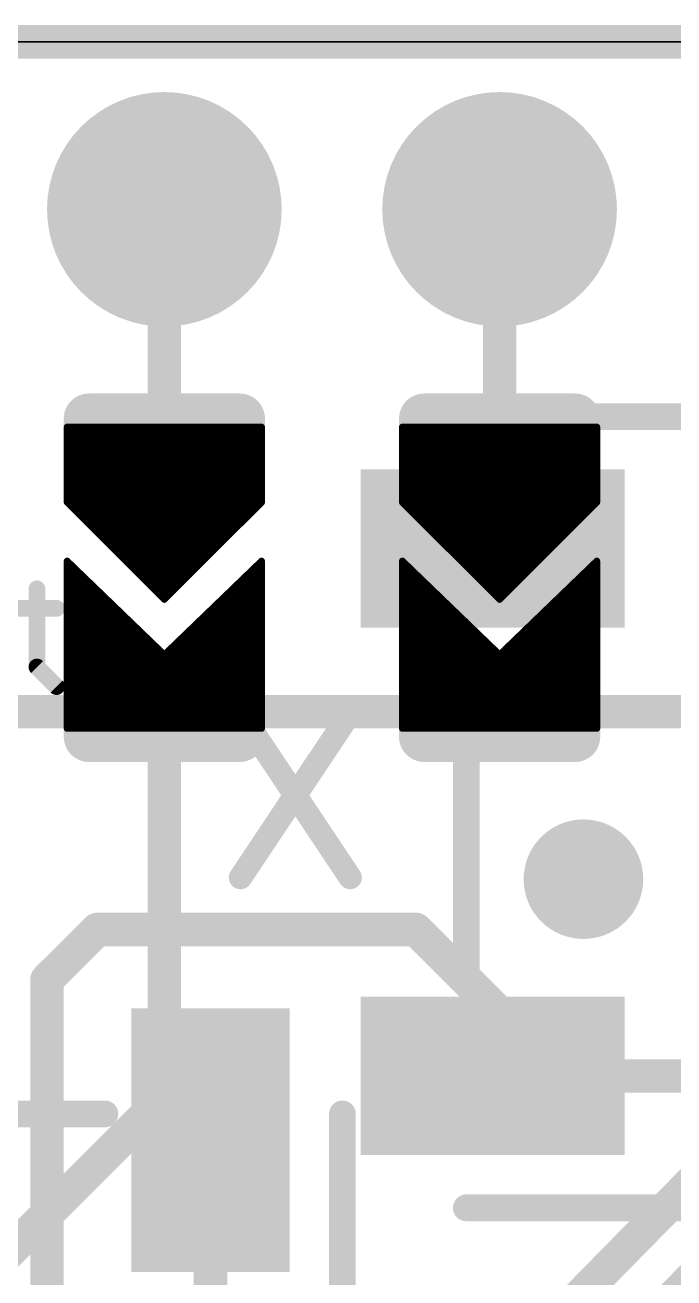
# Model space of a CAD drawing. Extents: x -7.9 to 55.5, y -9.8 to 31.
# Drawn here: x 33.23 to 38.15, y 13.49 to 22.99 of the extents above; entities that cross this region are included whole.
import ezdxf

# ---------------------------------------------------------------- set-up
doc = ezdxf.new("R2010")
doc.units = 0
for name, color, linetype in [('1', 12, 'CONTINUOUS'), ('16', 132, 'CONTINUOUS'), ('17', 110, 'CONTINUOUS'), ('18', 110, 'CONTINUOUS'), ('20', 53, 'CONTINUOUS'), ('21', 40, 'CONTINUOUS')]:
    doc.layers.add(name, color=color, linetype=linetype)

# ---------------------------------------------------------------- blocks, each defined once
blk = doc.blocks.new('RECT')
blk.add_solid([(-0.5, -0.5), (0.5, -0.5), (-0.5, 0.5), (0.5, 0.5)])
blk = doc.blocks.new('ROUNDP')
at = {"const_width": 0.5}
blk.add_lwpolyline([(0, -0.25, 1), (0, 0.25, 1), (0, -0.25)], format="xyb", dxfattribs=at)
blk = doc.blocks.new('RECT121920X243840R50')
at = {"const_width": 0.1905}
blk.add_lwpolyline([(0.2858, -0.5715), (0.2858, 0.5715, 0.4142), (0.1905, 0.6668), (-0.1905, 0.6668, 0.4142), (-0.2858, 0.5715), (-0.2858, -0.5715, 0.4142), (-0.1905, -0.6668), (0.1905, -0.6668, 0.4142)], format="xyb", close=True, dxfattribs=at)
blk.add_solid([(-0.2159, -0.5969), (0.2159, -0.5969), (-0.2159, 0.5969), (0.2159, 0.5969)])
blk = doc.blocks.new('ROUNDV')
at = {"const_width": 0.5}
blk.add_lwpolyline([(0, -0.25, 1), (0, 0.25, 1), (0, -0.25)], format="xyb", dxfattribs=at)

msp = doc.modelspace()

# ---------------------------------------------------------------- linework, layer by layer
at = {"layer": '1', "const_width": 0.254}
for points in [[(33.401, 15.748), (33.782, 16.129)], [(33.782, 16.129), (36.195, 16.129)], [(36.195, 16.129), (36.778, 15.546)], [(33.401, 8.128), (33.401, 15.748)], [(36.778, 15.546), (36.778, 15.018)], [(36.778, 15.018), (42.978, 15.018)], [(34.639, 8.33), (34.639, 14.53)]]:
    msp.add_lwpolyline(points, dxfattribs=at)
at = {"layer": '1', "const_width": 0.127}
for points in [[(33.782, 16.1925, 1), (33.782, 16.0655)], [(33.8269, 16.0841, 1), (33.7371, 16.1739)], [(36.2399, 16.1739, 1), (36.1501, 16.0841)], [(36.195, 16.0655, 1), (36.195, 16.1925)], [(33.4645, 15.748, 1), (33.3375, 15.748)], [(33.3561, 15.7929, 1), (33.4459, 15.7031)], [(36.8415, 15.546, 1), (36.7145, 15.546)], [(36.7331, 15.5011, 1), (36.8229, 15.5909)], [(36.778, 15.0815, 1), (36.778, 14.9545)], [(36.7145, 15.018, 1), (36.8415, 15.018)], [(34.7025, 14.53, 1), (34.5755, 14.53)]]:
    msp.add_lwpolyline(points, format="xyb", dxfattribs=at)
at = {"layer": '16'}
for points, const_width in [([(50.8, 22.86), (0, 22.86)], 0.254), ([(34.29, 19.812), (34.29, 21.59)], 0.254), ([(36.83, 19.812), (36.83, 21.59)], 0.254), ([(33.5534, 19.939), (33.5534, 19.3675)], 0.0508), ([(35.0266, 19.939), (33.5534, 19.939)], 0.0508), ([(35.0266, 19.3675), (35.0266, 19.939)], 0.0508), ([(36.0934, 19.939), (36.0934, 19.3675)], 0.0508), ([(37.5666, 19.939), (36.0934, 19.939)], 0.0508), ([(37.5666, 19.3675), (37.5666, 19.939)], 0.0508), ([(33.5534, 19.9136), (35.0266, 19.9136)], 0.0508), ([(33.5534, 19.8628), (35.0266, 19.8628)], 0.0508), ([(34.671, 9.779), (44.45, 19.812)], 0.254), ([(36.0934, 19.9136), (37.5666, 19.9136)], 0.0508), ([(36.0934, 19.8628), (37.5666, 19.8628)], 0.0508), ([(33.5534, 19.812), (35.0266, 19.812)], 0.0508), ([(33.5534, 19.7612), (35.0266, 19.7612)], 0.0508), ([(36.0934, 19.812), (37.5666, 19.812)], 0.0508), ([(36.0934, 19.7612), (37.5666, 19.7612)], 0.0508), ([(33.5534, 19.7104), (35.0266, 19.7104)], 0.0508), ([(33.5534, 19.6596), (35.0266, 19.6596)], 0.0508), ([(36.0934, 19.7104), (37.5666, 19.7104)], 0.0508), ([(36.0934, 19.6596), (37.5666, 19.6596)], 0.0508), ([(33.5534, 19.6088), (35.0266, 19.6088)], 0.0508), ([(33.5534, 19.558), (35.0266, 19.558)], 0.0508), ([(36.0934, 19.6088), (37.5666, 19.6088)], 0.0508), ([(36.0934, 19.558), (37.5666, 19.558)], 0.0508), ([(33.5534, 19.5072), (35.0266, 19.5072)], 0.0508), ([(33.5534, 19.4564), (35.0266, 19.4564)], 0.0508), ([(36.0934, 19.5072), (37.5666, 19.5072)], 0.0508), ([(36.0934, 19.4564), (37.5666, 19.4564)], 0.0508), ([(33.5534, 19.4056), (35.0266, 19.4056)], 0.0508), ([(33.5534, 19.3675), (34.29, 18.6309)], 0.0508), ([(34.29, 18.6309), (35.0266, 19.3675)], 0.0508), ([(36.0934, 19.4056), (37.5666, 19.4056)], 0.0508), ([(36.0934, 19.3675), (36.83, 18.6309)], 0.0508), ([(36.83, 18.6309), (37.5666, 19.3675)], 0.0508), ([(33.5661, 19.3548), (35.0139, 19.3548)], 0.0508), ([(33.6169, 19.304), (34.9631, 19.304)], 0.0508), ([(36.1061, 19.3548), (37.5539, 19.3548)], 0.0508), ([(36.1569, 19.304), (37.5031, 19.304)], 0.0508), ([(33.6677, 19.2532), (34.9123, 19.2532)], 0.0508), ([(33.7185, 19.2024), (34.8615, 19.2024)], 0.0508), ([(36.2077, 19.2532), (37.4523, 19.2532)], 0.0508), ([(36.2585, 19.2024), (37.4015, 19.2024)], 0.0508), ([(33.7693, 19.1516), (34.8107, 19.1516)], 0.0508), ([(33.8201, 19.1008), (34.7599, 19.1008)], 0.0508), ([(36.3093, 19.1516), (37.3507, 19.1516)], 0.0508), ([(36.3601, 19.1008), (37.2999, 19.1008)], 0.0508), ([(33.8709, 19.05), (34.7091, 19.05)], 0.0508), ([(33.9217, 18.9992), (34.6583, 18.9992)], 0.0508), ([(36.4109, 19.05), (37.2491, 19.05)], 0.0508), ([(36.4617, 18.9992), (37.1983, 18.9992)], 0.0508), ([(33.5534, 18.923), (34.29, 18.2118)], 0.0508), ([(33.5534, 17.653), (33.5534, 18.923)], 0.0508), ([(33.5534, 18.8976), (33.5797, 18.8976)], 0.0508), ([(33.9725, 18.9484), (34.6075, 18.9484)], 0.0508), ([(34.0233, 18.8976), (34.5567, 18.8976)], 0.0508), ([(34.29, 18.2118), (35.0266, 18.923)], 0.0508), ([(35.0003, 18.8976), (35.0266, 18.8976)], 0.0508), ([(35.0266, 18.923), (35.0266, 17.653)], 0.0508), ([(36.0934, 18.923), (36.83, 18.2118)], 0.0508), ([(36.0934, 17.653), (36.0934, 18.923)], 0.0508), ([(36.0934, 18.8976), (36.1197, 18.8976)], 0.0508), ([(36.5125, 18.9484), (37.1475, 18.9484)], 0.0508), ([(36.5633, 18.8976), (37.0967, 18.8976)], 0.0508), ([(36.83, 18.2118), (37.5666, 18.923)], 0.0508), ([(37.5403, 18.8976), (37.5666, 18.8976)], 0.0508), ([(37.5666, 18.923), (37.5666, 17.653)], 0.0508), ([(33.5534, 18.8468), (33.6323, 18.8468)], 0.0508), ([(33.5534, 18.796), (33.6849, 18.796)], 0.0508), ([(34.0741, 18.8468), (34.5059, 18.8468)], 0.0508), ([(34.1249, 18.796), (34.4551, 18.796)], 0.0508), ([(34.8951, 18.796), (35.0266, 18.796)], 0.0508), ([(34.9477, 18.8468), (35.0266, 18.8468)], 0.0508), ([(36.0934, 18.8468), (36.1723, 18.8468)], 0.0508), ([(36.0934, 18.796), (36.2249, 18.796)], 0.0508), ([(36.6141, 18.8468), (37.0459, 18.8468)], 0.0508), ([(36.6649, 18.796), (36.9951, 18.796)], 0.0508), ([(37.4351, 18.796), (37.5666, 18.796)], 0.0508), ([(37.4877, 18.8468), (37.5666, 18.8468)], 0.0508), ([(33.5534, 18.7452), (33.7375, 18.7452)], 0.0508), ([(33.5534, 18.6944), (33.7902, 18.6944)], 0.0508), ([(34.1757, 18.7452), (34.4043, 18.7452)], 0.0508), ([(34.2265, 18.6944), (34.3535, 18.6944)], 0.0508), ([(34.7898, 18.6944), (35.0266, 18.6944)], 0.0508), ([(34.8424, 18.7452), (35.0266, 18.7452)], 0.0508), ([(36.0934, 18.7452), (36.2776, 18.7452)], 0.0508), ([(36.0934, 18.6944), (36.3302, 18.6944)], 0.0508), ([(36.7157, 18.7452), (36.9443, 18.7452)], 0.0508), ([(36.7665, 18.6944), (36.8935, 18.6944)], 0.0508), ([(37.3298, 18.6944), (37.5666, 18.6944)], 0.0508), ([(37.3824, 18.7452), (37.5666, 18.7452)], 0.0508), ([(33.5534, 18.6436), (33.8428, 18.6436)], 0.0508), ([(34.2773, 18.6436), (34.3027, 18.6436)], 0.0508), ([(34.7372, 18.6436), (35.0266, 18.6436)], 0.0508), ([(36.0934, 18.6436), (36.3828, 18.6436)], 0.0508), ([(36.8173, 18.6436), (36.8427, 18.6436)], 0.0508), ([(37.2772, 18.6436), (37.5666, 18.6436)], 0.0508), ([(33.5534, 18.5928), (33.8954, 18.5928)], 0.0508), ([(33.5534, 18.542), (33.948, 18.542)], 0.0508), ([(34.632, 18.542), (35.0266, 18.542)], 0.0508), ([(34.6846, 18.5928), (35.0266, 18.5928)], 0.0508), ([(36.0934, 18.5928), (36.4354, 18.5928)], 0.0508), ([(36.0934, 18.542), (36.488, 18.542)], 0.0508), ([(37.172, 18.542), (37.5666, 18.542)], 0.0508), ([(37.2246, 18.5928), (37.5666, 18.5928)], 0.0508), ([(33.5534, 18.4912), (34.0006, 18.4912)], 0.0508), ([(33.5534, 18.4404), (34.0532, 18.4404)], 0.0508), ([(34.5268, 18.4404), (35.0266, 18.4404)], 0.0508), ([(34.5794, 18.4912), (35.0266, 18.4912)], 0.0508), ([(36.0934, 18.4912), (36.5406, 18.4912)], 0.0508), ([(36.0934, 18.4404), (36.5932, 18.4404)], 0.0508), ([(37.0668, 18.4404), (37.5666, 18.4404)], 0.0508), ([(37.1194, 18.4912), (37.5666, 18.4912)], 0.0508), ([(33.5534, 18.3896), (34.1059, 18.3896)], 0.0508), ([(33.5534, 18.3388), (34.1585, 18.3388)], 0.0508), ([(34.4215, 18.3388), (35.0266, 18.3388)], 0.0508), ([(34.4742, 18.3896), (35.0266, 18.3896)], 0.0508), ([(36.0934, 18.3896), (36.6459, 18.3896)], 0.0508), ([(36.0934, 18.3388), (36.6985, 18.3388)], 0.0508), ([(36.9615, 18.3388), (37.5666, 18.3388)], 0.0508), ([(37.0142, 18.3896), (37.5666, 18.3896)], 0.0508), ([(33.5534, 18.288), (34.2111, 18.288)], 0.0508), ([(33.5534, 18.2372), (34.2637, 18.2372)], 0.0508), ([(34.3163, 18.2372), (35.0266, 18.2372)], 0.0508), ([(34.3689, 18.288), (35.0266, 18.288)], 0.0508), ([(36.0934, 18.288), (36.7511, 18.288)], 0.0508), ([(36.0934, 18.2372), (36.8037, 18.2372)], 0.0508), ([(36.8563, 18.2372), (37.5666, 18.2372)], 0.0508), ([(36.9089, 18.288), (37.5666, 18.288)], 0.0508), ([(33.5534, 18.1864), (35.0266, 18.1864)], 0.0508), ([(33.5534, 18.1356), (35.0266, 18.1356)], 0.0508), ([(36.0934, 18.1864), (37.5666, 18.1864)], 0.0508), ([(36.0934, 18.1356), (37.5666, 18.1356)], 0.0508), ([(33.5534, 18.0848), (35.0266, 18.0848)], 0.0508), ([(33.5534, 18.034), (35.0266, 18.034)], 0.0508), ([(36.0934, 18.0848), (37.5666, 18.0848)], 0.0508), ([(36.0934, 18.034), (37.5666, 18.034)], 0.0508), ([(33.5534, 17.9832), (35.0266, 17.9832)], 0.0508), ([(33.5534, 17.9324), (35.0266, 17.9324)], 0.0508), ([(36.0934, 17.9832), (37.5666, 17.9832)], 0.0508), ([(36.0934, 17.9324), (37.5666, 17.9324)], 0.0508), ([(31.75, 17.78), (34.29, 17.78)], 0.254), ([(33.5534, 17.8816), (35.0266, 17.8816)], 0.0508), ([(34.798, 17.78), (34.29, 17.78)], 0.254), ([(34.29, 17.78), (36.83, 17.78)], 0.254), ([(34.29, 14.859), (34.29, 17.78)], 0.254), ([(36.0934, 17.8816), (37.5666, 17.8816)], 0.0508), ([(36.83, 17.78), (39.37, 17.78)], 0.254), ([(33.5534, 17.8308), (35.0266, 17.8308)], 0.0508), ([(33.5534, 17.78), (35.0266, 17.78)], 0.0508), ([(36.0934, 17.8308), (37.5666, 17.8308)], 0.0508), ([(36.0934, 17.78), (37.5666, 17.78)], 0.0508), ([(33.5534, 17.7292), (35.0266, 17.7292)], 0.0508), ([(33.5534, 17.6784), (35.0266, 17.6784)], 0.0508), ([(35.0266, 17.653), (33.5534, 17.653)], 0.0508), ([(36.0934, 17.7292), (37.5666, 17.7292)], 0.0508), ([(36.0934, 17.6784), (37.5666, 17.6784)], 0.0508), ([(37.5666, 17.653), (36.0934, 17.653)], 0.0508), ([(35.052, 10.922), (40.2143, 16.1799)], 0.254), ([(30.861, 11.43), (34.29, 14.859)], 0.254)]:
    msp.add_lwpolyline(points, dxfattribs=dict(at, const_width=const_width))
for points, const_width in [([(34.3535, 21.59, 1), (34.2265, 21.59)], 0.127), ([(36.8935, 21.59, 1), (36.7665, 21.59)], 0.127), ([(33.5661, 19.939, 1), (33.5407, 19.939)], 0.0254), ([(33.5534, 19.9517, 1), (33.5534, 19.9263)], 0.0254), ([(35.0393, 19.939, 1), (35.0139, 19.939)], 0.0254), ([(35.0266, 19.9263, 1), (35.0266, 19.9517)], 0.0254), ([(36.1061, 19.939, 1), (36.0807, 19.939)], 0.0254), ([(36.0934, 19.9517, 1), (36.0934, 19.9263)], 0.0254), ([(37.5793, 19.939, 1), (37.5539, 19.939)], 0.0254), ([(37.5666, 19.9263, 1), (37.5666, 19.9517)], 0.0254), ([(33.5534, 19.9263, 1), (33.5534, 19.9009)], 0.0254), ([(33.5534, 19.8755, 1), (33.5534, 19.8501)], 0.0254), ([(34.2265, 19.812, 1), (34.3535, 19.812)], 0.127), ([(35.0266, 19.9009, 1), (35.0266, 19.9263)], 0.0254), ([(35.0266, 19.8501, 1), (35.0266, 19.8755)], 0.0254), ([(36.0934, 19.9263, 1), (36.0934, 19.9009)], 0.0254), ([(36.0934, 19.8755, 1), (36.0934, 19.8501)], 0.0254), ([(36.7665, 19.812, 1), (36.8935, 19.812)], 0.127), ([(37.5666, 19.9009, 1), (37.5666, 19.9263)], 0.0254), ([(37.5666, 19.8501, 1), (37.5666, 19.8755)], 0.0254), ([(33.5534, 19.8247, 1), (33.5534, 19.7993)], 0.0254), ([(33.5534, 19.7739, 1), (33.5534, 19.7485)], 0.0254), ([(35.0266, 19.7993, 1), (35.0266, 19.8247)], 0.0254), ([(35.0266, 19.7485, 1), (35.0266, 19.7739)], 0.0254), ([(36.0934, 19.8247, 1), (36.0934, 19.7993)], 0.0254), ([(36.0934, 19.7739, 1), (36.0934, 19.7485)], 0.0254), ([(37.5666, 19.7993, 1), (37.5666, 19.8247)], 0.0254), ([(37.5666, 19.7485, 1), (37.5666, 19.7739)], 0.0254), ([(33.5534, 19.7231, 1), (33.5534, 19.6977)], 0.0254), ([(33.5534, 19.6723, 1), (33.5534, 19.6469)], 0.0254), ([(35.0266, 19.6977, 1), (35.0266, 19.7231)], 0.0254), ([(35.0266, 19.6469, 1), (35.0266, 19.6723)], 0.0254), ([(36.0934, 19.7231, 1), (36.0934, 19.6977)], 0.0254), ([(36.0934, 19.6723, 1), (36.0934, 19.6469)], 0.0254), ([(37.5666, 19.6977, 1), (37.5666, 19.7231)], 0.0254), ([(37.5666, 19.6469, 1), (37.5666, 19.6723)], 0.0254), ([(33.5534, 19.6215, 1), (33.5534, 19.5961)], 0.0254), ([(33.5534, 19.5707, 1), (33.5534, 19.5453)], 0.0254), ([(35.0266, 19.5961, 1), (35.0266, 19.6215)], 0.0254), ([(35.0266, 19.5453, 1), (35.0266, 19.5707)], 0.0254), ([(36.0934, 19.6215, 1), (36.0934, 19.5961)], 0.0254), ([(36.0934, 19.5707, 1), (36.0934, 19.5453)], 0.0254), ([(37.5666, 19.5961, 1), (37.5666, 19.6215)], 0.0254), ([(37.5666, 19.5453, 1), (37.5666, 19.5707)], 0.0254), ([(33.5534, 19.5199, 1), (33.5534, 19.4945)], 0.0254), ([(33.5534, 19.4691, 1), (33.5534, 19.4437)], 0.0254), ([(35.0266, 19.4945, 1), (35.0266, 19.5199)], 0.0254), ([(35.0266, 19.4437, 1), (35.0266, 19.4691)], 0.0254), ([(36.0934, 19.5199, 1), (36.0934, 19.4945)], 0.0254), ([(36.0934, 19.4691, 1), (36.0934, 19.4437)], 0.0254), ([(37.5666, 19.4945, 1), (37.5666, 19.5199)], 0.0254), ([(37.5666, 19.4437, 1), (37.5666, 19.4691)], 0.0254), ([(33.5534, 19.4183, 1), (33.5534, 19.3929)], 0.0254), ([(33.5624, 19.3765, 1), (33.5444, 19.3585)], 0.0254), ([(35.0356, 19.3585, 1), (35.0176, 19.3765)], 0.0254), ([(35.0266, 19.3929, 1), (35.0266, 19.4183)], 0.0254), ([(36.0934, 19.4183, 1), (36.0934, 19.3929)], 0.0254), ([(36.1024, 19.3765, 1), (36.0844, 19.3585)], 0.0254), ([(37.5756, 19.3585, 1), (37.5576, 19.3765)], 0.0254), ([(37.5666, 19.3929, 1), (37.5666, 19.4183)], 0.0254), ([(33.5407, 19.3675, 1), (33.5661, 19.3675)], 0.0254), ([(33.5661, 19.3675, 1), (33.5661, 19.3421)], 0.0254), ([(33.6169, 19.3167, 1), (33.6169, 19.2913)], 0.0254), ([(34.9631, 19.2913, 1), (34.9631, 19.3167)], 0.0254), ([(35.0139, 19.3675, 1), (35.0393, 19.3675)], 0.0254), ([(35.0139, 19.3421, 1), (35.0139, 19.3675)], 0.0254), ([(36.0807, 19.3675, 1), (36.1061, 19.3675)], 0.0254), ([(36.1061, 19.3675, 1), (36.1061, 19.3421)], 0.0254), ([(36.1569, 19.3167, 1), (36.1569, 19.2913)], 0.0254), ([(37.5031, 19.2913, 1), (37.5031, 19.3167)], 0.0254), ([(37.5539, 19.3675, 1), (37.5793, 19.3675)], 0.0254), ([(37.5539, 19.3421, 1), (37.5539, 19.3675)], 0.0254), ([(33.6677, 19.2659, 1), (33.6677, 19.2405)], 0.0254), ([(33.7185, 19.2151, 1), (33.7185, 19.1897)], 0.0254), ([(34.8615, 19.1897, 1), (34.8615, 19.2151)], 0.0254), ([(34.9123, 19.2405, 1), (34.9123, 19.2659)], 0.0254), ([(36.2077, 19.2659, 1), (36.2077, 19.2405)], 0.0254), ([(36.2585, 19.2151, 1), (36.2585, 19.1897)], 0.0254), ([(37.4015, 19.1897, 1), (37.4015, 19.2151)], 0.0254), ([(37.4523, 19.2405, 1), (37.4523, 19.2659)], 0.0254), ([(33.7693, 19.1643, 1), (33.7693, 19.1389)], 0.0254), ([(33.8201, 19.1135, 1), (33.8201, 19.0881)], 0.0254), ([(34.7599, 19.0881, 1), (34.7599, 19.1135)], 0.0254), ([(34.8107, 19.1389, 1), (34.8107, 19.1643)], 0.0254), ([(36.3093, 19.1643, 1), (36.3093, 19.1389)], 0.0254), ([(36.3601, 19.1135, 1), (36.3601, 19.0881)], 0.0254), ([(37.2999, 19.0881, 1), (37.2999, 19.1135)], 0.0254), ([(37.3507, 19.1389, 1), (37.3507, 19.1643)], 0.0254), ([(33.8709, 19.0627, 1), (33.8709, 19.0373)], 0.0254), ([(33.9217, 19.0119, 1), (33.9217, 18.9865)], 0.0254), ([(34.6583, 18.9865, 1), (34.6583, 19.0119)], 0.0254), ([(34.7091, 19.0373, 1), (34.7091, 19.0627)], 0.0254), ([(36.4109, 19.0627, 1), (36.4109, 19.0373)], 0.0254), ([(36.4617, 19.0119, 1), (36.4617, 18.9865)], 0.0254), ([(37.1983, 18.9865, 1), (37.1983, 19.0119)], 0.0254), ([(37.2491, 19.0373, 1), (37.2491, 19.0627)], 0.0254), ([(33.5622, 18.9321, 1), (33.5446, 18.9139)], 0.0254), ([(33.5661, 18.923, 1), (33.5407, 18.923)], 0.0254), ([(33.5534, 18.9103, 1), (33.5534, 18.8849)], 0.0254), ([(33.5797, 18.8849, 1), (33.5797, 18.9103)], 0.0254), ([(33.9725, 18.9611, 1), (33.9725, 18.9357)], 0.0254), ([(34.0233, 18.9103, 1), (34.0233, 18.8849)], 0.0254), ([(34.5567, 18.8849, 1), (34.5567, 18.9103)], 0.0254), ([(34.6075, 18.9357, 1), (34.6075, 18.9611)], 0.0254), ([(35.0003, 18.9103, 1), (35.0003, 18.8849)], 0.0254), ([(35.0393, 18.923, 1), (35.0139, 18.923)], 0.0254), ([(35.0354, 18.9139, 1), (35.0178, 18.9321)], 0.0254), ([(35.0266, 18.8849, 1), (35.0266, 18.9103)], 0.0254), ([(36.1022, 18.9321, 1), (36.0846, 18.9139)], 0.0254), ([(36.1061, 18.923, 1), (36.0807, 18.923)], 0.0254), ([(36.0934, 18.9103, 1), (36.0934, 18.8849)], 0.0254), ([(36.1197, 18.8849, 1), (36.1197, 18.9103)], 0.0254), ([(36.5125, 18.9611, 1), (36.5125, 18.9357)], 0.0254), ([(36.5633, 18.9103, 1), (36.5633, 18.8849)], 0.0254), ([(37.0967, 18.8849, 1), (37.0967, 18.9103)], 0.0254), ([(37.1475, 18.9357, 1), (37.1475, 18.9611)], 0.0254), ([(37.5403, 18.9103, 1), (37.5403, 18.8849)], 0.0254), ([(37.5793, 18.923, 1), (37.5539, 18.923)], 0.0254), ([(37.5754, 18.9139, 1), (37.5578, 18.9321)], 0.0254), ([(37.5666, 18.8849, 1), (37.5666, 18.9103)], 0.0254), ([(33.5534, 18.8595, 1), (33.5534, 18.8341)], 0.0254), ([(33.5534, 18.8087, 1), (33.5534, 18.7833)], 0.0254), ([(33.6323, 18.8341, 1), (33.6323, 18.8595)], 0.0254), ([(33.6849, 18.7833, 1), (33.6849, 18.8087)], 0.0254), ([(34.0741, 18.8595, 1), (34.0741, 18.8341)], 0.0254), ([(34.1249, 18.8087, 1), (34.1249, 18.7833)], 0.0254), ([(34.4551, 18.7833, 1), (34.4551, 18.8087)], 0.0254), ([(34.5059, 18.8341, 1), (34.5059, 18.8595)], 0.0254), ([(34.8951, 18.8087, 1), (34.8951, 18.7833)], 0.0254), ([(34.9477, 18.8595, 1), (34.9477, 18.8341)], 0.0254), ([(35.0266, 18.8341, 1), (35.0266, 18.8595)], 0.0254), ([(35.0266, 18.7833, 1), (35.0266, 18.8087)], 0.0254), ([(36.0934, 18.8595, 1), (36.0934, 18.8341)], 0.0254), ([(36.0934, 18.8087, 1), (36.0934, 18.7833)], 0.0254), ([(36.1723, 18.8341, 1), (36.1723, 18.8595)], 0.0254), ([(36.2249, 18.7833, 1), (36.2249, 18.8087)], 0.0254), ([(36.6141, 18.8595, 1), (36.6141, 18.8341)], 0.0254), ([(36.6649, 18.8087, 1), (36.6649, 18.7833)], 0.0254), ([(36.9951, 18.7833, 1), (36.9951, 18.8087)], 0.0254), ([(37.0459, 18.8341, 1), (37.0459, 18.8595)], 0.0254), ([(37.4351, 18.8087, 1), (37.4351, 18.7833)], 0.0254), ([(37.4877, 18.8595, 1), (37.4877, 18.8341)], 0.0254), ([(37.5666, 18.8341, 1), (37.5666, 18.8595)], 0.0254), ([(37.5666, 18.7833, 1), (37.5666, 18.8087)], 0.0254), ([(33.5534, 18.7579, 1), (33.5534, 18.7325)], 0.0254), ([(33.5534, 18.7071, 1), (33.5534, 18.6817)], 0.0254), ([(33.7375, 18.7325, 1), (33.7375, 18.7579)], 0.0254), ([(33.7902, 18.6817, 1), (33.7902, 18.7071)], 0.0254), ([(34.1757, 18.7579, 1), (34.1757, 18.7325)], 0.0254), ([(34.2265, 18.7071, 1), (34.2265, 18.6817)], 0.0254), ([(34.3535, 18.6817, 1), (34.3535, 18.7071)], 0.0254), ([(34.4043, 18.7325, 1), (34.4043, 18.7579)], 0.0254), ([(34.7898, 18.7071, 1), (34.7898, 18.6817)], 0.0254), ([(34.8424, 18.7579, 1), (34.8424, 18.7325)], 0.0254), ([(35.0266, 18.7325, 1), (35.0266, 18.7579)], 0.0254), ([(35.0266, 18.6817, 1), (35.0266, 18.7071)], 0.0254), ([(36.0934, 18.7579, 1), (36.0934, 18.7325)], 0.0254), ([(36.0934, 18.7071, 1), (36.0934, 18.6817)], 0.0254), ([(36.2776, 18.7325, 1), (36.2776, 18.7579)], 0.0254), ([(36.3302, 18.6817, 1), (36.3302, 18.7071)], 0.0254), ([(36.7157, 18.7579, 1), (36.7157, 18.7325)], 0.0254), ([(36.7665, 18.7071, 1), (36.7665, 18.6817)], 0.0254), ([(36.8935, 18.6817, 1), (36.8935, 18.7071)], 0.0254), ([(36.9443, 18.7325, 1), (36.9443, 18.7579)], 0.0254), ([(37.3298, 18.7071, 1), (37.3298, 18.6817)], 0.0254), ([(37.3824, 18.7579, 1), (37.3824, 18.7325)], 0.0254), ([(37.5666, 18.7325, 1), (37.5666, 18.7579)], 0.0254), ([(37.5666, 18.6817, 1), (37.5666, 18.7071)], 0.0254), ([(33.5534, 18.6563, 1), (33.5534, 18.6309)], 0.0254), ([(33.8428, 18.6309, 1), (33.8428, 18.6563)], 0.0254), ([(34.2773, 18.6563, 1), (34.2773, 18.6309)], 0.0254), ([(34.281, 18.6399, 1), (34.299, 18.6219)], 0.0254), ([(34.281, 18.6219, 1), (34.299, 18.6399)], 0.0254), ([(34.3027, 18.6309, 1), (34.3027, 18.6563)], 0.0254), ([(34.7372, 18.6563, 1), (34.7372, 18.6309)], 0.0254), ([(35.0266, 18.6309, 1), (35.0266, 18.6563)], 0.0254), ([(36.0934, 18.6563, 1), (36.0934, 18.6309)], 0.0254), ([(36.3828, 18.6309, 1), (36.3828, 18.6563)], 0.0254), ([(36.8173, 18.6563, 1), (36.8173, 18.6309)], 0.0254), ([(36.821, 18.6399, 1), (36.839, 18.6219)], 0.0254), ([(36.821, 18.6219, 1), (36.839, 18.6399)], 0.0254), ([(36.8427, 18.6309, 1), (36.8427, 18.6563)], 0.0254), ([(37.2772, 18.6563, 1), (37.2772, 18.6309)], 0.0254), ([(37.5666, 18.6309, 1), (37.5666, 18.6563)], 0.0254), ([(33.5534, 18.6055, 1), (33.5534, 18.5801)], 0.0254), ([(33.5534, 18.5547, 1), (33.5534, 18.5293)], 0.0254), ([(33.8954, 18.5801, 1), (33.8954, 18.6055)], 0.0254), ([(33.948, 18.5293, 1), (33.948, 18.5547)], 0.0254), ([(34.632, 18.5547, 1), (34.632, 18.5293)], 0.0254), ([(34.6846, 18.6055, 1), (34.6846, 18.5801)], 0.0254), ([(35.0266, 18.5801, 1), (35.0266, 18.6055)], 0.0254), ([(35.0266, 18.5293, 1), (35.0266, 18.5547)], 0.0254), ([(36.0934, 18.6055, 1), (36.0934, 18.5801)], 0.0254), ([(36.0934, 18.5547, 1), (36.0934, 18.5293)], 0.0254), ([(36.4354, 18.5801, 1), (36.4354, 18.6055)], 0.0254), ([(36.488, 18.5293, 1), (36.488, 18.5547)], 0.0254), ([(37.172, 18.5547, 1), (37.172, 18.5293)], 0.0254), ([(37.2246, 18.6055, 1), (37.2246, 18.5801)], 0.0254), ([(37.5666, 18.5801, 1), (37.5666, 18.6055)], 0.0254), ([(37.5666, 18.5293, 1), (37.5666, 18.5547)], 0.0254), ([(33.5534, 18.5039, 1), (33.5534, 18.4785)], 0.0254), ([(33.5534, 18.4531, 1), (33.5534, 18.4277)], 0.0254), ([(34.0006, 18.4785, 1), (34.0006, 18.5039)], 0.0254), ([(34.0532, 18.4277, 1), (34.0532, 18.4531)], 0.0254), ([(34.5268, 18.4531, 1), (34.5268, 18.4277)], 0.0254), ([(34.5794, 18.5039, 1), (34.5794, 18.4785)], 0.0254), ([(35.0266, 18.4785, 1), (35.0266, 18.5039)], 0.0254), ([(35.0266, 18.4277, 1), (35.0266, 18.4531)], 0.0254), ([(36.0934, 18.5039, 1), (36.0934, 18.4785)], 0.0254), ([(36.0934, 18.4531, 1), (36.0934, 18.4277)], 0.0254), ([(36.5406, 18.4785, 1), (36.5406, 18.5039)], 0.0254), ([(36.5932, 18.4277, 1), (36.5932, 18.4531)], 0.0254), ([(37.0668, 18.4531, 1), (37.0668, 18.4277)], 0.0254), ([(37.1194, 18.5039, 1), (37.1194, 18.4785)], 0.0254), ([(37.5666, 18.4785, 1), (37.5666, 18.5039)], 0.0254), ([(37.5666, 18.4277, 1), (37.5666, 18.4531)], 0.0254), ([(33.5534, 18.4023, 1), (33.5534, 18.3769)], 0.0254), ([(33.5534, 18.3515, 1), (33.5534, 18.3261)], 0.0254), ([(34.1059, 18.3769, 1), (34.1059, 18.4023)], 0.0254), ([(34.1585, 18.3261, 1), (34.1585, 18.3515)], 0.0254), ([(34.4215, 18.3515, 1), (34.4215, 18.3261)], 0.0254), ([(34.4742, 18.4023, 1), (34.4742, 18.3769)], 0.0254), ([(35.0266, 18.3769, 1), (35.0266, 18.4023)], 0.0254), ([(35.0266, 18.3261, 1), (35.0266, 18.3515)], 0.0254), ([(36.0934, 18.4023, 1), (36.0934, 18.3769)], 0.0254), ([(36.0934, 18.3515, 1), (36.0934, 18.3261)], 0.0254), ([(36.6459, 18.3769, 1), (36.6459, 18.4023)], 0.0254), ([(36.6985, 18.3261, 1), (36.6985, 18.3515)], 0.0254), ([(36.9615, 18.3515, 1), (36.9615, 18.3261)], 0.0254), ([(37.0142, 18.4023, 1), (37.0142, 18.3769)], 0.0254), ([(37.5666, 18.3769, 1), (37.5666, 18.4023)], 0.0254), ([(37.5666, 18.3261, 1), (37.5666, 18.3515)], 0.0254), ([(33.5534, 18.3007, 1), (33.5534, 18.2753)], 0.0254), ([(33.5534, 18.2499, 1), (33.5534, 18.2245)], 0.0254), ([(34.2111, 18.2753, 1), (34.2111, 18.3007)], 0.0254), ([(34.2637, 18.2245, 1), (34.2637, 18.2499)], 0.0254), ([(34.3163, 18.2499, 1), (34.3163, 18.2245)], 0.0254), ([(34.3689, 18.3007, 1), (34.3689, 18.2753)], 0.0254), ([(35.0266, 18.2753, 1), (35.0266, 18.3007)], 0.0254), ([(35.0266, 18.2245, 1), (35.0266, 18.2499)], 0.0254), ([(36.0934, 18.3007, 1), (36.0934, 18.2753)], 0.0254), ([(36.0934, 18.2499, 1), (36.0934, 18.2245)], 0.0254), ([(36.7511, 18.2753, 1), (36.7511, 18.3007)], 0.0254), ([(36.8037, 18.2245, 1), (36.8037, 18.2499)], 0.0254), ([(36.8563, 18.2499, 1), (36.8563, 18.2245)], 0.0254), ([(36.9089, 18.3007, 1), (36.9089, 18.2753)], 0.0254), ([(37.5666, 18.2753, 1), (37.5666, 18.3007)], 0.0254), ([(37.5666, 18.2245, 1), (37.5666, 18.2499)], 0.0254), ([(33.5534, 18.1991, 1), (33.5534, 18.1737)], 0.0254), ([(33.5534, 18.1483, 1), (33.5534, 18.1229)], 0.0254), ([(34.2812, 18.2209, 1), (34.2988, 18.2027)], 0.0254), ([(34.2812, 18.2027, 1), (34.2988, 18.2209)], 0.0254), ([(35.0266, 18.1737, 1), (35.0266, 18.1991)], 0.0254), ([(35.0266, 18.1229, 1), (35.0266, 18.1483)], 0.0254), ([(36.0934, 18.1991, 1), (36.0934, 18.1737)], 0.0254), ([(36.0934, 18.1483, 1), (36.0934, 18.1229)], 0.0254), ([(36.8212, 18.2209, 1), (36.8388, 18.2027)], 0.0254), ([(36.8212, 18.2027, 1), (36.8388, 18.2209)], 0.0254), ([(37.5666, 18.1737, 1), (37.5666, 18.1991)], 0.0254), ([(37.5666, 18.1229, 1), (37.5666, 18.1483)], 0.0254), ([(33.5534, 18.0975, 1), (33.5534, 18.0721)], 0.0254), ([(33.5534, 18.0467, 1), (33.5534, 18.0213)], 0.0254), ([(35.0266, 18.0721, 1), (35.0266, 18.0975)], 0.0254), ([(35.0266, 18.0213, 1), (35.0266, 18.0467)], 0.0254), ([(36.0934, 18.0975, 1), (36.0934, 18.0721)], 0.0254), ([(36.0934, 18.0467, 1), (36.0934, 18.0213)], 0.0254), ([(37.5666, 18.0721, 1), (37.5666, 18.0975)], 0.0254), ([(37.5666, 18.0213, 1), (37.5666, 18.0467)], 0.0254), ([(33.5534, 17.9959, 1), (33.5534, 17.9705)], 0.0254), ([(33.5534, 17.9451, 1), (33.5534, 17.9197)], 0.0254), ([(35.0266, 17.9705, 1), (35.0266, 17.9959)], 0.0254), ([(35.0266, 17.9197, 1), (35.0266, 17.9451)], 0.0254), ([(36.0934, 17.9959, 1), (36.0934, 17.9705)], 0.0254), ([(36.0934, 17.9451, 1), (36.0934, 17.9197)], 0.0254), ([(37.5666, 17.9705, 1), (37.5666, 17.9959)], 0.0254), ([(37.5666, 17.9197, 1), (37.5666, 17.9451)], 0.0254), ([(33.5534, 17.8943, 1), (33.5534, 17.8689)], 0.0254), ([(34.29, 17.8435, 1), (34.29, 17.7165)], 0.127), ([(34.29, 17.8435, 1), (34.29, 17.7165)], 0.127), ([(34.3535, 17.78, 1), (34.2265, 17.78)], 0.127), ([(34.29, 17.7165, 1), (34.29, 17.8435)], 0.127), ([(34.798, 17.7165, 1), (34.798, 17.8435)], 0.127), ([(35.0266, 17.8689, 1), (35.0266, 17.8943)], 0.0254), ([(36.0934, 17.8943, 1), (36.0934, 17.8689)], 0.0254), ([(36.83, 17.8435, 1), (36.83, 17.7165)], 0.127), ([(36.83, 17.7165, 1), (36.83, 17.8435)], 0.127), ([(37.5666, 17.8689, 1), (37.5666, 17.8943)], 0.0254), ([(33.5534, 17.8435, 1), (33.5534, 17.8181)], 0.0254), ([(33.5534, 17.7927, 1), (33.5534, 17.7673)], 0.0254), ([(35.0266, 17.8181, 1), (35.0266, 17.8435)], 0.0254), ([(35.0266, 17.7673, 1), (35.0266, 17.7927)], 0.0254), ([(36.0934, 17.8435, 1), (36.0934, 17.8181)], 0.0254), ([(36.0934, 17.7927, 1), (36.0934, 17.7673)], 0.0254), ([(37.5666, 17.8181, 1), (37.5666, 17.8435)], 0.0254), ([(37.5666, 17.7673, 1), (37.5666, 17.7927)], 0.0254), ([(33.5534, 17.7419, 1), (33.5534, 17.7165)], 0.0254), ([(33.5534, 17.6911, 1), (33.5534, 17.6657)], 0.0254), ([(33.5534, 17.6657, 1), (33.5534, 17.6403)], 0.0254), ([(35.0266, 17.7165, 1), (35.0266, 17.7419)], 0.0254), ([(35.0266, 17.6657, 1), (35.0266, 17.6911)], 0.0254), ([(35.0266, 17.6403, 1), (35.0266, 17.6657)], 0.0254), ([(36.0934, 17.7419, 1), (36.0934, 17.7165)], 0.0254), ([(36.0934, 17.6911, 1), (36.0934, 17.6657)], 0.0254), ([(36.0934, 17.6657, 1), (36.0934, 17.6403)], 0.0254), ([(37.5666, 17.7165, 1), (37.5666, 17.7419)], 0.0254), ([(37.5666, 17.6657, 1), (37.5666, 17.6911)], 0.0254), ([(37.5666, 17.6403, 1), (37.5666, 17.6657)], 0.0254), ([(33.5407, 17.653, 1), (33.5661, 17.653)], 0.0254), ([(35.0139, 17.653, 1), (35.0393, 17.653)], 0.0254), ([(36.0807, 17.653, 1), (36.1061, 17.653)], 0.0254), ([(37.5539, 17.653, 1), (37.5793, 17.653)], 0.0254), ([(34.2265, 14.859, 1), (34.3535, 14.859)], 0.127), ([(34.3349, 14.8141, 1), (34.2451, 14.9039)], 0.127)]:
    msp.add_lwpolyline(points, format="xyb", dxfattribs=dict(at, const_width=const_width))
at = {"layer": '20'}
for p, q in [((2.54, 22.86), (48.26, 22.86)), ((48.26, 22.86), (2.54, 22.86))]:
    msp.add_line(p, q, dxfattribs=at)
at = {"layer": '21'}
for points, const_width in [([(36.578, 20.018), (43.178, 20.018)], 0.2032), ([(33.3248, 18.712), (33.3248, 18.1188)], 0.127), ([(33.1765, 18.5637), (33.4731, 18.5637)], 0.127), ([(36.578, 15.818), (36.578, 18.218)], 0.2032), ([(33.3248, 18.1188), (33.4731, 17.9705)], 0.127), ([(34.867, 17.7684), (35.6975, 16.5227)], 0.1778), ([(35.6975, 17.7684), (34.867, 16.5227)], 0.1778), ([(31.439, 14.73), (33.839, 14.73)], 0.2032), ([(35.639, 14.73), (35.639, 8.13)], 0.2032), ([(43.178, 14.018), (36.578, 14.018)], 0.2032)]:
    msp.add_lwpolyline(points, dxfattribs=dict(at, const_width=const_width))
for points, const_width in [([(36.578, 20.0688, 1), (36.578, 19.9672)], 0.1016), ([(33.3566, 18.712, 1), (33.2931, 18.712)], 0.0635), ([(33.4731, 18.5319, 1), (33.4731, 18.5954)], 0.0635), ([(36.6288, 18.218, 1), (36.5272, 18.218)], 0.1016), ([(33.2931, 18.1188, 1), (33.3566, 18.1188)], 0.0635), ([(33.3473, 18.1412, 1), (33.3024, 18.0963)], 0.0635), ([(33.4507, 17.948, 1), (33.4956, 17.993)], 0.0635), ([(34.904, 17.793, 1), (34.8301, 17.7437)], 0.0889), ([(35.7345, 17.7437, 1), (35.6605, 17.793)], 0.0889), ([(34.8301, 16.5474, 1), (34.904, 16.498)], 0.0889), ([(35.6605, 16.498, 1), (35.7345, 16.5474)], 0.0889), ([(36.5272, 15.818, 1), (36.6288, 15.818)], 0.1016), ([(33.839, 14.6792, 1), (33.839, 14.7808)], 0.1016), ([(35.6898, 14.73, 1), (35.5882, 14.73)], 0.1016), ([(36.578, 14.0688, 1), (36.578, 13.9672)], 0.1016)]:
    msp.add_lwpolyline(points, format="xyb", dxfattribs=dict(at, const_width=const_width))

# ---------------------------------------------------------------- block references
at = {"layer": '1', "xscale": 2, "yscale": 1.2}
for p, rotation in [((36.778, 19.018), 180), ((36.778, 15.018), 180), ((34.639, 14.53), 270)]:
    msp.add_blockref('RECT', p, dxfattribs=dict(at, rotation=rotation))
at = {"layer": '16', "rotation": 270}
for p in [(34.29, 19.812), (36.83, 19.812), (34.29, 17.78), (36.83, 17.78)]:
    msp.add_blockref('RECT121920X243840R50', p, dxfattribs=at)
at = {"layer": '17', "xscale": 1.778, "yscale": 1.778}
for p in [(34.29, 21.59), (34.29, 21.59), (36.83, 21.59), (36.83, 21.59)]:
    msp.add_blockref('ROUNDP', p, dxfattribs=at)
at = {"layer": '18', "xscale": 0.9064, "yscale": 0.9064}
msp.add_blockref('ROUNDV', (37.465, 16.51), dxfattribs=at)
msp.add_blockref('ROUNDV', (37.465, 16.51), dxfattribs=at)

doc.saveas('drawing.dxf')
